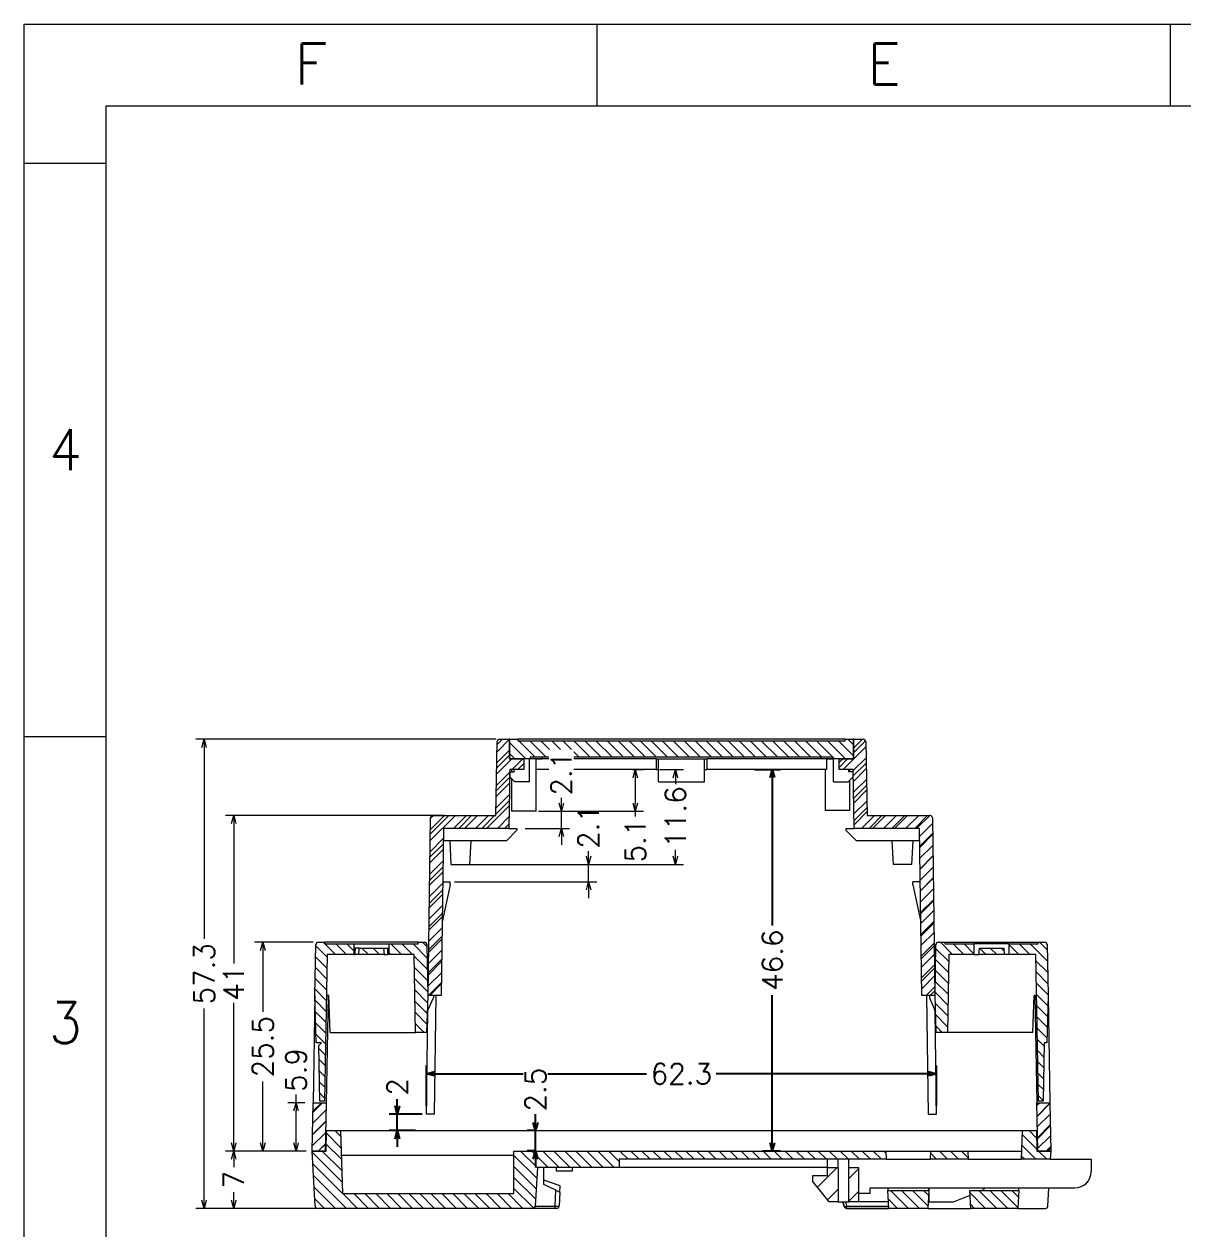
# Model space of a CAD drawing. Header units: millimetres. Extents: x 1713 to 2133, y 1029 to 1326.
# Drawn here: x 1712.6 to 1854.2, y 1178.9 to 1326.1 of the extents above; entities that cross this region are included whole.
import ezdxf
from ezdxf.enums import TextEntityAlignment as Align

# ---------------------------------------------------------------- set-up
doc = ezdxf.new("R2010")
doc.units = ezdxf.units.MM
for name, color, linetype, true_color in [('11', 7, 'Continuous', 0xffffff), ('12', 7, 'Continuous', 0xffffff), ('14', 7, 'Continuous', 0xffffff)]:
    doc.layers.add(name, color=color, linetype=linetype, true_color=true_color)
doc.layers.add('dim', color=82, linetype='Continuous', lineweight=9)
doc.styles.add('TEXTSTYLE_0', font='txt', dxfattribs={"width": 0.8, "bigfont": 'hztxt.shx'})
doc.styles.add('TXT', font='txt.shx', dxfattribs={"bigfont": 'gbcbig.shx'})
doc.dimstyles.new('1', dxfattribs={"dimtxt": 2.5, "dimasz": 1, "dimexe": 1, "dimexo": 1, "dimgap": 0.5, "dimtad": 0, "dimdec": 1, "dimzin": 9, "dimdsep": 46, "dimtxsty": 'TXT', "dimblk": 'OPEN30', "dimcen": 0.1, "dimclrd": 5, "dimclre": 5, "dimclrt": 2, "dimadec": 1, "dimazin": 0, "dimtfac": 1, "dimtdec": 1, "dimtmove": 0, "dimatfit": 3, "dimfxl": 0, "dimarcsym": 0})
pattern_1 = [(134.954374, (-120.6739, 6.3193), (-0.67405534, -0.67298265), [])]

# ---------------------------------------------------------------- blocks, each defined once
blk = doc.blocks.new('_Open30')
at = {"color": 0, "linetype": 'ByBlock', "lineweight": -2}
for p, q in [((-1, 0.27), (0, 0)), ((0, 0), (-1, -0.27)), ((0, 0), (-1, 0))]:
    blk.add_line(p, q, dxfattribs=at)
blk = doc.blocks.new('*D57')
at = {"color": 5, "lineweight": -2}
for p, q in [((923.19, 1250.39), (886.52, 1250.39)), ((887.52, 1249.39), (887.52, 1225.99)), ((887.52, 1194.09), (887.52, 1217.49)), ((901.18, 1193.09), (886.52, 1193.09))]:
    blk.add_line(p, q, dxfattribs=at)
at = {"layer": 'Defpoints', "color": 0, "lineweight": 18}
for p in [(887.52, 1250.39), (924.19, 1250.39), (902.18, 1193.09)]:
    blk.add_point(p, dxfattribs=at)
at = {"color": 5, "lineweight": -2}
for p, rotation in [((887.52, 1250.39), 90), ((887.52, 1193.09), 270)]:
    blk.add_blockref('_Open30', p, dxfattribs=dict(at, rotation=rotation))
at = {"color": 2, "lineweight": 18, "insert": (887.52, 1221.74), "char_height": 2.5, "attachment_point": 5, "rotation": 90, "style": 'TXT', "bg_fill": 3, "box_fill_scale": 1.1, "bg_fill_color": 256, "bg_fill_true_color": 13158600, "bg_fill_transparency": 0}
blk.add_mtext('57.3', dxfattribs=at)
blk = doc.blocks.new('*D58')
at = {"color": 5, "lineweight": -2}
for p, q in [((899.99, 1200.09), (890.13, 1200.09)), ((891.13, 1199.09), (891.13, 1197.93)), ((891.13, 1194.09), (891.13, 1195.26)), ((897.95, 1193.09), (890.13, 1193.09))]:
    blk.add_line(p, q, dxfattribs=at)
at = {"layer": 'Defpoints', "color": 0, "lineweight": 18}
for p in [(891.13, 1200.09), (900.99, 1200.09), (898.95, 1193.09)]:
    blk.add_point(p, dxfattribs=at)
at = {"color": 5, "lineweight": -2}
for p, rotation in [((891.13, 1200.09), 90), ((891.13, 1193.09), 270)]:
    blk.add_blockref('_Open30', p, dxfattribs=dict(at, rotation=rotation))
at = {"color": 2, "lineweight": 18, "insert": (891.13, 1196.59), "char_height": 2.5, "attachment_point": 5, "rotation": 90, "style": 'TXT', "bg_fill": 3, "box_fill_scale": 1.1, "bg_fill_color": 256, "bg_fill_true_color": 13158600, "bg_fill_transparency": 0}
blk.add_mtext('7', dxfattribs=at)
blk = doc.blocks.new('*D59')
at = {"color": 5, "lineweight": -2}
for p, q in [((900.85, 1225.59), (893.69, 1225.59)), ((894.69, 1224.59), (894.69, 1217.09)), ((894.69, 1201.09), (894.69, 1208.59)), ((895.88, 1200.09), (893.69, 1200.09))]:
    blk.add_line(p, q, dxfattribs=at)
at = {"layer": 'Defpoints', "color": 0, "lineweight": 18}
for p in [(894.69, 1225.59), (901.85, 1225.59), (896.88, 1200.09)]:
    blk.add_point(p, dxfattribs=at)
at = {"color": 5, "lineweight": -2}
for p, rotation in [((894.69, 1225.59), 90), ((894.69, 1200.09), 270)]:
    blk.add_blockref('_Open30', p, dxfattribs=dict(at, rotation=rotation))
at = {"color": 2, "lineweight": 18, "insert": (894.69, 1212.84), "char_height": 2.5, "attachment_point": 5, "rotation": 90, "style": 'TXT', "bg_fill": 3, "box_fill_scale": 1.1, "bg_fill_color": 256, "bg_fill_true_color": 13158600, "bg_fill_transparency": 14876488}
blk.add_mtext('25.5', dxfattribs=at)
blk = doc.blocks.new('*D60')
at = {"color": 5, "lineweight": -2}
for p, q in [((899.82, 1205.99), (897.75, 1205.99)), ((898.75, 1205.99), (898.75, 1206.99)), ((898.75, 1201.09), (898.75, 1204.99)), ((897.89, 1200.09), (897.75, 1200.09))]:
    blk.add_line(p, q, dxfattribs=at)
at = {"layer": 'Defpoints', "color": 0, "lineweight": 18}
for p in [(898.75, 1205.99), (900.82, 1205.99), (898.89, 1200.09)]:
    blk.add_point(p, dxfattribs=at)
at = {"color": 5, "lineweight": -2}
for p, rotation in [((898.75, 1205.99), 90), ((898.75, 1200.09), 270)]:
    blk.add_blockref('_Open30', p, dxfattribs=dict(at, rotation=rotation))
at = {"color": 2, "lineweight": 18, "insert": (898.75, 1209.99), "char_height": 2.5, "attachment_point": 5, "rotation": 90, "style": 'TXT', "bg_fill": 3, "box_fill_scale": 1.1, "bg_fill_color": 256, "bg_fill_true_color": 13158600, "bg_fill_transparency": 0}
blk.add_mtext('5.9', dxfattribs=at)
blk = doc.blocks.new('*D61')
at = {"color": 5, "lineweight": -2}
for p, q in [((916.87, 1241.09), (890.13, 1241.09)), ((891.13, 1240.09), (891.13, 1222.76)), ((891.13, 1201.09), (891.13, 1218.43)), ((894.88, 1200.09), (890.13, 1200.09))]:
    blk.add_line(p, q, dxfattribs=at)
at = {"layer": 'Defpoints', "color": 0, "lineweight": 18}
for p in [(891.13, 1241.09), (917.87, 1241.09), (895.88, 1200.09)]:
    blk.add_point(p, dxfattribs=at)
at = {"color": 5, "lineweight": -2}
for p, rotation in [((891.13, 1241.09), 90), ((891.13, 1200.09), 270)]:
    blk.add_blockref('_Open30', p, dxfattribs=dict(at, rotation=rotation))
at = {"color": 2, "lineweight": 18, "insert": (891.13, 1220.59), "char_height": 2.5, "attachment_point": 5, "rotation": 90, "style": 'TXT', "bg_fill": 3, "box_fill_scale": 1.1, "bg_fill_color": 256, "bg_fill_true_color": 13158600, "bg_fill_transparency": 0}
blk.add_mtext('41', dxfattribs=at)
blk = doc.blocks.new('*D62')
at = {"color": 5, "lineweight": -2}
for p, q in [((931.15, 1242.59), (931.15, 1243.59)), ((928.34, 1241.59), (932.15, 1241.59)), ((931.15, 1239.49), (931.15, 1241.59)), ((926.73, 1239.49), (932.15, 1239.49)), ((931.15, 1238.49), (931.15, 1237.49))]:
    blk.add_line(p, q, dxfattribs=at)
at = {"layer": 'Defpoints', "color": 0, "lineweight": 18}
for p in [(927.34, 1241.59), (931.15, 1241.59), (925.73, 1239.49)]:
    blk.add_point(p, dxfattribs=at)
at = {"color": 5, "lineweight": -2}
for p, rotation in [((931.15, 1241.59), 270), ((931.15, 1239.49), 90)]:
    blk.add_blockref('_Open30', p, dxfattribs=dict(at, rotation=rotation))
at = {"color": 2, "lineweight": 18, "insert": (931.15, 1246.18), "char_height": 2.5, "attachment_point": 5, "rotation": 90, "style": 'TXT', "bg_fill": 3, "box_fill_scale": 1.1, "bg_fill_color": 256, "bg_fill_true_color": 13158600, "bg_fill_transparency": 14876488}
blk.add_mtext('2.1', dxfattribs=at)
blk = doc.blocks.new('*D63')
at = {"color": 5, "lineweight": -2}
for p, q in [((934.47, 1236.09), (934.47, 1237.09)), ((919.82, 1235.09), (935.47, 1235.09)), ((934.47, 1232.99), (934.47, 1235.09)), ((918.11, 1232.99), (935.47, 1232.99)), ((934.47, 1231.99), (934.47, 1230.99))]:
    blk.add_line(p, q, dxfattribs=at)
at = {"layer": 'Defpoints', "color": 0, "lineweight": 18}
for p in [(918.82, 1235.09), (934.47, 1235.09), (917.11, 1232.99)]:
    blk.add_point(p, dxfattribs=at)
at = {"color": 5, "lineweight": -2}
for p, rotation in [((934.47, 1235.09), 270), ((934.47, 1232.99), 90)]:
    blk.add_blockref('_Open30', p, dxfattribs=dict(at, rotation=rotation))
at = {"color": 2, "lineweight": 18, "insert": (934.47, 1239.68), "char_height": 2.5, "attachment_point": 5, "rotation": 90, "style": 'TXT', "bg_fill": 3, "box_fill_scale": 1.1, "bg_fill_color": 256, "bg_fill_true_color": 13158600, "bg_fill_transparency": 15680668}
blk.add_mtext('2.1', dxfattribs=at)
blk = doc.blocks.new('*D64')
at = {"color": 5, "lineweight": -2}
for p, q in [((939.82, 1246.69), (941.18, 1246.69)), ((940.18, 1245.69), (940.18, 1242.59)), ((931.25, 1241.59), (941.18, 1241.59)), ((940.18, 1241.59), (940.18, 1240.59))]:
    blk.add_line(p, q, dxfattribs=at)
at = {"layer": 'Defpoints', "color": 0, "lineweight": 18}
for p in [(938.82, 1246.69), (930.25, 1241.59)]:
    blk.add_point(p, dxfattribs=at)
at = {"color": 5, "lineweight": -2}
for p, rotation in [((940.18, 1246.69), 90), ((940.18, 1241.59), 270)]:
    blk.add_blockref('_Open30', p, dxfattribs=dict(at, rotation=rotation))
at = {"color": 2, "lineweight": 18, "insert": (940.18, 1238.01), "char_height": 2.5, "attachment_point": 5, "rotation": 90, "style": 'TXT', "bg_fill": 3, "box_fill_scale": 1.1, "bg_fill_color": 256, "bg_fill_true_color": 13158600, "bg_fill_transparency": 14876488}
blk.add_mtext('5.1', dxfattribs=at)
at = {"layer": 'Defpoints', "color": 0, "lineweight": 18}
blk.add_point((940.18, 1241.59), dxfattribs=at)
blk = doc.blocks.new('*D65')
at = {"color": 5, "lineweight": -2}
for p, q in [((943.14, 1246.69), (946.08, 1246.69)), ((945.08, 1245.69), (945.08, 1244.31)), ((945.08, 1236.09), (945.08, 1237.48)), ((933.06, 1235.09), (946.08, 1235.09))]:
    blk.add_line(p, q, dxfattribs=at)
at = {"layer": 'Defpoints', "color": 0, "lineweight": 18}
for p in [(942.14, 1246.69), (932.06, 1235.09), (945.08, 1235.09)]:
    blk.add_point(p, dxfattribs=at)
at = {"color": 5, "lineweight": -2}
for p, rotation in [((945.08, 1246.69), 90), ((945.08, 1235.09), 270)]:
    blk.add_blockref('_Open30', p, dxfattribs=dict(at, rotation=rotation))
at = {"color": 2, "lineweight": 18, "insert": (945.08, 1240.89), "char_height": 2.5, "attachment_point": 5, "rotation": 90, "style": 'TXT', "bg_fill": 3, "box_fill_scale": 1.1, "bg_fill_color": 256, "bg_fill_true_color": 13158600, "bg_fill_transparency": 12083740}
blk.add_mtext('11.6', dxfattribs=at)
blk = doc.blocks.new('SUN_6HWZ35TKXU86YGHH1AY77V3D6FJ')
at = {"color": 7, "linetype": 'Continuous'}
for p, q in [((-420, 297), (0, 297)), ((-420, 0), (-420, 297)), ((-350, 287), (-350, 297)), ((-280, 287), (-280, 297)), ((-410, 287), (-10, 287)), ((-410, 10), (-410, 287)), ((-420, 280), (-410, 280)), ((-420, 210), (-410, 210))]:
    blk.add_line(p, q, dxfattribs=at)
at = {"color": 2, "linetype": 'Continuous', "style": 'TEXTSTYLE_0', "width": 1.2}
for s, p, p2 in [('F', (-386.98, 289.63), (-382.98, 289.63)), ('E', (-316.98, 289.63), (-312.98, 289.63)), ('4', (-416.95, 242.54), (-412.95, 242.54)), ('3', (-416.95, 172.54), (-412.95, 172.54))]:
    blk.add_text(s, height=5, dxfattribs=at).set_placement(p, p2, align=Align.FIT)
blk = doc.blocks.new('*D162')
at = {"color": 5, "lineweight": -2}
for p, q in [((1801.77, 1235.11), (1804.95, 1235.11)), ((1803.95, 1234.11), (1803.95, 1216.06)), ((1803.95, 1189.51), (1803.95, 1207.56)), ((1802.75, 1188.51), (1804.95, 1188.51))]:
    blk.add_line(p, q, dxfattribs=at)
at = {"layer": 'Defpoints', "color": 0, "lineweight": 18}
for p in [(1800.77, 1235.11), (1801.75, 1188.51), (1803.95, 1188.51)]:
    blk.add_point(p, dxfattribs=at)
at = {"color": 5, "lineweight": -2}
for p, rotation in [((1803.95, 1235.11), 90), ((1803.95, 1188.51), 270)]:
    blk.add_blockref('_Open30', p, dxfattribs=dict(at, rotation=rotation))
at = {"color": 2, "lineweight": 18, "insert": (1803.95, 1211.81), "char_height": 2.5, "attachment_point": 5, "rotation": 90, "style": 'TXT', "bg_fill": 3, "box_fill_scale": 1.1, "bg_fill_color": 256, "bg_fill_true_color": 13158600, "bg_fill_transparency": 10584076}
blk.add_mtext('46.6', dxfattribs=at)
blk = doc.blocks.new('*D163')
at = {"color": 5, "lineweight": -2}
for p, q in [((1761.7, 1194.01), (1761.7, 1198.94)), ((1824.01, 1194.01), (1824.01, 1198.94)), ((1762.7, 1197.94), (1788.6, 1197.94)), ((1823.01, 1197.94), (1797.1, 1197.94))]:
    blk.add_line(p, q, dxfattribs=at)
at = {"layer": 'Defpoints', "color": 0, "lineweight": 18}
for p in [(1824.01, 1197.94), (1761.7, 1193.01), (1824.01, 1193.01)]:
    blk.add_point(p, dxfattribs=at)
at = {"color": 5, "lineweight": -2, "rotation": 180}
blk.add_blockref('_Open30', (1761.7, 1197.94), dxfattribs=at)
at = {"color": 5, "lineweight": -2}
blk.add_blockref('_Open30', (1824.01, 1197.94), dxfattribs=at)
at = {"color": 2, "lineweight": 18, "insert": (1792.85, 1197.94), "char_height": 2.5, "attachment_point": 5, "style": 'TXT', "bg_fill": 3, "box_fill_scale": 1.1, "bg_fill_color": 256, "bg_fill_true_color": 13158600, "bg_fill_transparency": 5577004}
blk.add_mtext('62.3', dxfattribs=at)
blk = doc.blocks.new('*D164')
at = {"color": 5, "lineweight": -2}
for p, q in [((1758.15, 1194.01), (1758.15, 1195.01)), ((1761.2, 1193.01), (1757.15, 1193.01)), ((1758.15, 1191.01), (1758.15, 1193.01)), ((1760.39, 1191.01), (1757.15, 1191.01)), ((1758.15, 1190.01), (1758.15, 1189.01))]:
    blk.add_line(p, q, dxfattribs=at)
at = {"layer": 'Defpoints', "color": 0, "lineweight": 18}
for p in [(1758.15, 1193.01), (1762.2, 1193.01), (1761.39, 1191.01)]:
    blk.add_point(p, dxfattribs=at)
at = {"color": 5, "lineweight": -2}
for p, rotation in [((1758.15, 1193.01), 270), ((1758.15, 1191.01), 90)]:
    blk.add_blockref('_Open30', p, dxfattribs=dict(at, rotation=rotation))
at = {"color": 2, "lineweight": 18, "insert": (1758.15, 1196.34), "char_height": 2.5, "attachment_point": 5, "rotation": 90, "style": 'TXT', "bg_fill": 3, "box_fill_scale": 1.1, "bg_fill_color": 256, "bg_fill_true_color": 13158600, "bg_fill_transparency": 15660492}
blk.add_mtext('2', dxfattribs=at)
blk = doc.blocks.new('*D165')
at = {"color": 5, "lineweight": -2}
for p, q in [((1775.03, 1192.01), (1775.03, 1193.01)), ((1775.07, 1191.01), (1774.03, 1191.01)), ((1775.03, 1188.51), (1775.03, 1191.01)), ((1775.07, 1188.51), (1774.03, 1188.51)), ((1775.03, 1187.51), (1775.03, 1186.51))]:
    blk.add_line(p, q, dxfattribs=at)
at = {"layer": 'Defpoints', "color": 0, "lineweight": 18}
for p in [(1775.03, 1191.01), (1776.07, 1191.01), (1776.07, 1188.51)]:
    blk.add_point(p, dxfattribs=at)
at = {"color": 5, "lineweight": -2}
for p, rotation in [((1775.03, 1191.01), 270), ((1775.03, 1188.51), 90)]:
    blk.add_blockref('_Open30', p, dxfattribs=dict(at, rotation=rotation))
at = {"color": 2, "lineweight": 18, "insert": (1775.03, 1196.01), "char_height": 2.5, "attachment_point": 5, "rotation": 90, "style": 'TXT', "bg_fill": 3, "box_fill_scale": 1.1, "bg_fill_color": 256, "bg_fill_true_color": 13158600, "bg_fill_transparency": 15660492}
blk.add_mtext('2.5', dxfattribs=at)
blk = doc.blocks.new('ty')
at = {"layer": '11', "linetype": 'Continuous', "lineweight": 13}
h = blk.add_hatch(dxfattribs=at)
h.set_pattern_fill('ANSI31', color=3, scale=0.3, style=0)
h.set_pattern_definition([(45, (-120.6739, 6.3193), (-0.6735192, 0.6735192), [])])
edge = h.paths.add_edge_path(flags=0)
edge.add_line((965.07, 1247.99), (966.87, 1247.99))
edge.add_line((966.87, 1247.99), (966.87, 1250.39))
edge.add_line((966.87, 1250.39), (968.02, 1250.39))
edge.add_arc((968.02, 1250.09), 0.3, 1, 90, ccw=False)
edge.add_line((968.32, 1250.1), (968.48, 1241.09))
edge.add_line((968.48, 1241.09), (976.16, 1241.09))
edge.add_arc((976.16, 1240.79), 0.3, 0.8, 90, ccw=False)
edge.add_line((976.46, 1240.8), (976.77, 1219.09))
edge.add_line((976.77, 1219.09), (975.17, 1219.09))
edge.add_line((975.17, 1219.09), (974.88, 1239.49))
edge.add_line((974.88, 1239.49), (966.91, 1239.49))
edge.add_line((966.91, 1239.49), (966.78, 1246.69))
edge.add_line((966.78, 1246.69), (965.07, 1246.69))
edge.add_line((965.07, 1246.69), (965.07, 1247.99))
edge = h.paths.add_edge_path(flags=0)
edge.add_line((916.47, 1219.09), (914.87, 1219.09))
edge.add_line((914.87, 1219.09), (915.17, 1240.8))
edge.add_arc((915.47, 1240.79), 0.3, 90, 179.2, ccw=False)
edge.add_line((915.47, 1241.09), (923.16, 1241.09))
edge.add_line((923.16, 1241.09), (923.31, 1250.1))
edge.add_arc((923.61, 1250.09), 0.3, 90, 179, ccw=False)
edge.add_line((923.61, 1250.39), (924.77, 1250.39))
edge.add_line((924.77, 1250.39), (924.77, 1247.99))
edge.add_line((924.77, 1247.99), (926.57, 1247.99))
edge.add_line((926.57, 1247.99), (926.57, 1246.69))
edge.add_line((926.57, 1246.69), (924.85, 1246.69))
edge.add_line((924.85, 1246.69), (924.73, 1239.49))
edge.add_line((924.73, 1239.49), (916.75, 1239.49))
edge.add_line((916.75, 1239.49), (916.47, 1219.09))
h.paths.add_polyline_path([(990.92, 1200.09), (989.32, 1200.09), (989.21, 1205.99), (990.81, 1205.99)], flags=0)
h.paths.add_polyline_path([(900.72, 1200.09), (900.82, 1205.99), (902.42, 1205.99), (902.32, 1200.09)], flags=0)
h = blk.add_hatch(dxfattribs=at)
h.set_pattern_fill('ANSI31', color=4, scale=0.3, angle=89.9544, style=0)
h.set_pattern_definition(pattern_1)
h.paths.add_polyline_path([(966.77, 1250.39), (966.77, 1247.99), (964.32, 1247.99), (964.32, 1248.19), (927.32, 1248.19), (927.32, 1247.99), (924.87, 1247.99), (924.87, 1250.39), (925.82, 1250.39), (925.82, 1250.19), (965.82, 1250.19), (965.82, 1250.39)], flags=0)
h = blk.add_hatch(dxfattribs=at)
h.set_pattern_fill('ANSI31', color=6, scale=0.3, angle=89.9544, style=0)
h.set_pattern_definition(pattern_1)
h.paths.add_polyline_path([(906.47, 1224.89), (909.43, 1224.89), (909.5, 1224.09), (906.4, 1224.09)], flags=0)
edge = h.paths.add_edge_path(flags=0)
edge.add_line((902.54, 1224.09), (902.22, 1206.19))
edge.add_line((902.22, 1206.19), (901.65, 1206.19))
edge.add_line((901.65, 1206.19), (901.53, 1212.97))
edge.add_line((901.53, 1212.97), (901.86, 1213.29))
edge.add_line((901.86, 1213.29), (901.2, 1213.29))
edge.add_line((901.2, 1213.29), (901.05, 1219.09))
edge.add_line((901.05, 1219.09), (901.16, 1225.3))
edge.add_arc((901.46, 1225.29), 0.3, 90, 179, ccw=False)
edge.add_line((901.46, 1225.59), (902.25, 1225.59))
edge.add_line((902.25, 1225.59), (902.25, 1225.39))
edge.add_line((902.25, 1225.39), (905.8, 1225.39))
edge.add_line((905.8, 1225.39), (905.8, 1224.09))
edge.add_line((905.8, 1224.09), (902.54, 1224.09))
edge = h.paths.add_edge_path(flags=0)
edge.add_line((914.69, 1214.59), (913.33, 1214.59))
edge.add_line((913.33, 1214.59), (913.16, 1224.09))
edge.add_line((913.16, 1224.09), (910.1, 1224.09))
edge.add_line((910.1, 1224.09), (910.1, 1225.39))
edge.add_line((910.1, 1225.39), (913.65, 1225.39))
edge.add_line((913.65, 1225.39), (913.65, 1225.59))
edge.add_line((913.65, 1225.59), (914.44, 1225.59))
edge.add_arc((914.44, 1225.29), 0.3, 1, 90, ccw=False)
edge.add_line((914.74, 1225.3), (914.85, 1219.09))
edge.add_line((914.85, 1219.09), (914.69, 1214.59))
h = blk.add_hatch(dxfattribs=at)
h.set_pattern_fill('ANSI31', color=6, scale=0.3, angle=89.9544, style=0)
h.set_pattern_definition(pattern_1)
edge = h.paths.add_edge_path(flags=0)
edge.add_line((977.99, 1225.39), (981.54, 1225.39))
edge.add_line((981.54, 1225.39), (981.54, 1224.09))
edge.add_line((981.54, 1224.09), (978.47, 1224.09))
edge.add_line((978.47, 1224.09), (978.31, 1214.59))
edge.add_line((978.31, 1214.59), (976.94, 1214.59))
edge.add_line((976.94, 1214.59), (976.79, 1219.09))
edge.add_line((976.79, 1219.09), (976.89, 1225.3))
edge.add_arc((977.19, 1225.29), 0.3, 90, 179, ccw=False)
edge.add_line((977.19, 1225.59), (977.99, 1225.59))
edge.add_line((977.99, 1225.59), (977.99, 1225.39))
edge = h.paths.add_edge_path(flags=0)
edge.add_arc((990.18, 1225.29), 0.3, 1, 90)
edge.add_line((990.18, 1225.59), (989.39, 1225.59))
edge.add_line((989.39, 1225.59), (989.39, 1225.39))
edge.add_line((989.39, 1225.39), (985.84, 1225.39))
edge.add_line((985.84, 1225.39), (985.84, 1224.09))
edge.add_line((985.84, 1224.09), (989.1, 1224.09))
edge.add_line((989.1, 1224.09), (989.41, 1206.19))
edge.add_line((989.41, 1206.19), (989.99, 1206.19))
edge.add_line((989.99, 1206.19), (990.11, 1213.29))
edge.add_line((990.11, 1213.29), (990.43, 1213.29))
edge.add_line((990.43, 1213.29), (990.59, 1219.09))
edge.add_line((990.59, 1219.09), (990.48, 1225.3))
h.paths.add_polyline_path([(982.21, 1224.89), (985.17, 1224.89), (985.24, 1224.09), (982.14, 1224.09)], flags=0)
h = blk.add_hatch(dxfattribs=at)
h.set_pattern_fill('ANSI31', color=2, scale=0.3, angle=89.9544, style=0)
h.set_pattern_definition(pattern_1)
h.paths.add_polyline_path([(976.01, 1195.29), (975.89, 1193.09), (971.14, 1193.09), (971.03, 1195.29)], flags=0)
h.paths.add_polyline_path([(986.89, 1193.09), (981.14, 1193.09), (981.03, 1195.29), (987.01, 1195.29)], flags=0)
h.paths.add_polyline_path([(989.22, 1200.09), (990.92, 1200.09), (990.86, 1199.09), (987.35, 1199.09), (987.47, 1202.59), (989.17, 1202.59)], flags=0)
edge = h.paths.add_edge_path(flags=0)
edge.add_line((970.78, 1200.09), (970.83, 1199.09))
edge.add_line((970.83, 1199.09), (938.22, 1199.09))
edge.add_line((938.22, 1199.09), (938.22, 1198.09))
edge.add_line((938.22, 1198.09), (928.22, 1198.09))
edge.add_line((928.22, 1198.09), (927.97, 1193.38))
edge.add_arc((927.67, 1193.39), 0.3, 270, 357, ccw=False)
edge.add_line((927.67, 1193.09), (901.37, 1193.09))
edge.add_arc((901.37, 1193.39), 0.3, 183, 270, ccw=False)
edge.add_line((901.07, 1193.38), (900.72, 1200.09))
edge.add_line((900.72, 1200.09), (902.42, 1200.09))
edge.add_line((902.42, 1200.09), (902.46, 1202.59))
edge.add_line((902.46, 1202.59), (904.16, 1202.59))
edge.add_line((904.16, 1202.59), (904.43, 1194.89))
edge.add_line((904.43, 1194.89), (925.35, 1194.89))
edge.add_line((925.35, 1194.89), (925.35, 1200.09))
edge.add_line((925.35, 1200.09), (970.78, 1200.09))
h.paths.add_polyline_path([(980.83, 1199.09), (976.21, 1199.09), (976.26, 1200.09), (980.78, 1200.09)], flags=0)
at = {"layer": '12', "linetype": 'Continuous', "lineweight": 13}
h = blk.add_hatch(dxfattribs=at)
h.set_pattern_fill('ANSI31', scale=0.62, style=0)
h.set_pattern_definition([(45, (441.5162, 158.579), (-1.3919397, 1.3919397), [])])
h.paths.add_polyline_path([(966.25, 1193.89), (966.25, 1198.09), (967.45, 1198.09), (967.45, 1193.89)], flags=0)
h.paths.add_polyline_path([(964.95, 1198.09), (964.95, 1193.89), (963.85, 1193.89), (961.85, 1196.39), (961.85, 1197.09), (963.65, 1197.09), (963.65, 1198.09)], flags=0)
at = {"layer": '12', "color": 7, "linetype": 'Continuous', "lineweight": 18}
for p, q in [((923.61, 1250.39), (924.77, 1250.39)), ((924.87, 1250.39), (924.77, 1250.39)), ((924.77, 1250.39), (924.77, 1247.99)), ((924.87, 1250.39), (925.82, 1250.39)), ((924.87, 1247.99), (924.87, 1250.39)), ((925.82, 1250.39), (925.82, 1250.19)), ((965.82, 1250.39), (925.82, 1250.39)), ((925.82, 1250.19), (965.82, 1250.19)), ((965.82, 1250.19), (965.82, 1250.39)), ((965.82, 1250.39), (966.77, 1250.39)), ((966.77, 1250.39), (966.77, 1247.99)), ((966.87, 1250.39), (966.77, 1250.39)), ((966.87, 1247.99), (966.87, 1250.39)), ((966.87, 1250.39), (968.02, 1250.39)), ((923.16, 1241.09), (923.31, 1250.1)), ((924.77, 1249.07), (924.87, 1248.85)), ((966.87, 1249.07), (966.77, 1248.85)), ((968.32, 1250.1), (968.48, 1241.09)), ((924.77, 1247.99), (926.57, 1247.99)), ((927.32, 1247.99), (924.87, 1247.99)), ((926.57, 1247.99), (926.57, 1246.69)), ((927.27, 1245.19), (927.27, 1247.99)), ((964.32, 1248.19), (927.32, 1248.19)), ((927.32, 1248.19), (927.32, 1247.99)), ((928.07, 1247.99), (927.32, 1247.99)), ((942.72, 1247.99), (928.07, 1247.99)), ((928.07, 1241.59), (928.07, 1247.99)), ((928.07, 1247.99), (928.82, 1247.99)), ((942.72, 1247.99), (942.72, 1246.69)), ((942.72, 1247.99), (948.92, 1247.99)), ((943.02, 1245.19), (943.02, 1247.99)), ((948.62, 1245.19), (948.62, 1247.99)), ((963.52, 1247.99), (948.92, 1247.99)), ((948.92, 1247.99), (948.92, 1246.69)), ((963.52, 1247.99), (964.32, 1247.99)), ((963.52, 1247.99), (963.52, 1246.69)), ((964.32, 1247.99), (963.52, 1247.99)), ((964.32, 1247.99), (964.32, 1248.19)), ((966.77, 1247.99), (964.32, 1247.99)), ((964.37, 1245.19), (964.37, 1247.99)), ((965.07, 1246.69), (965.07, 1247.99)), ((965.07, 1247.99), (966.87, 1247.99)), ((924.85, 1246.69), (924.73, 1239.49)), ((926.57, 1246.69), (924.85, 1246.69)), ((924.87, 1245.79), (924.87, 1246.39)), ((924.87, 1246.39), (925.37, 1246.39)), ((924.87, 1245.79), (925.47, 1245.19)), ((925.07, 1246.69), (925.07, 1246.39)), ((925.37, 1246.39), (925.37, 1246.69)), ((942.72, 1246.69), (928.07, 1246.69)), ((942.72, 1246.69), (943.02, 1246.69)), ((948.62, 1246.69), (948.92, 1246.69)), ((963.52, 1246.69), (948.92, 1246.69)), ((963.37, 1246.69), (963.37, 1241.69)), ((966.78, 1246.69), (965.07, 1246.69)), ((966.17, 1245.19), (966.77, 1245.79)), ((966.27, 1246.39), (966.27, 1246.69)), ((966.77, 1246.39), (966.27, 1246.39)), ((966.37, 1246.39), (966.37, 1246.69)), ((966.77, 1245.79), (966.77, 1246.39)), ((966.91, 1239.49), (966.78, 1246.69)), ((925.07, 1245.59), (925.07, 1241.59)), ((927.27, 1245.19), (925.47, 1245.19)), ((943.02, 1245.19), (948.62, 1245.19)), ((964.37, 1245.19), (966.17, 1245.19)), ((966.37, 1241.69), (966.37, 1245.39)), ((928.07, 1241.59), (925.07, 1241.59)), ((966.37, 1241.69), (963.37, 1241.69)), ((914.87, 1219.09), (915.17, 1240.8)), ((915.47, 1241.09), (923.16, 1241.09)), ((968.48, 1241.09), (976.16, 1241.09)), ((976.46, 1240.8), (976.77, 1219.09)), ((916.75, 1239.49), (916.47, 1219.09)), ((924.73, 1239.49), (916.75, 1239.49)), ((924.43, 1237.99), (925.73, 1239.29)), ((924.73, 1239.49), (925.73, 1239.49)), ((925.73, 1239.49), (925.73, 1239.29)), ((965.91, 1239.49), (966.91, 1239.49)), ((965.91, 1239.49), (965.91, 1239.29)), ((965.91, 1239.29), (967.21, 1237.99)), ((974.88, 1239.49), (966.91, 1239.49)), ((975.17, 1219.09), (974.88, 1239.49)), ((924.43, 1237.99), (916.73, 1237.99)), ((917.52, 1237.99), (917.67, 1235.09)), ((919.97, 1235.09), (920.12, 1237.99)), ((974.9, 1237.99), (967.21, 1237.99)), ((971.52, 1237.99), (971.67, 1235.09)), ((973.97, 1235.09), (974.12, 1237.99)), ((917.67, 1235.09), (919.97, 1235.09)), ((973.97, 1235.09), (971.67, 1235.09)), ((917.56, 1232.59), (916.59, 1228.09)), ((916.66, 1232.99), (917.56, 1232.99)), ((917.56, 1232.59), (917.56, 1232.99)), ((974.97, 1232.99), (974.07, 1232.99)), ((974.08, 1232.59), (974.07, 1232.99)), ((974.08, 1232.59), (975.04, 1228.09)), ((916.59, 1228.09), (916.59, 1228.09)), ((975.04, 1228.09), (975.04, 1228.09)), ((901.05, 1219.09), (901.16, 1225.3)), ((901.46, 1225.59), (902.25, 1225.59)), ((913.65, 1225.59), (902.25, 1225.59)), ((902.25, 1225.59), (902.25, 1225.39)), ((902.25, 1225.39), (905.8, 1225.39)), ((905.8, 1225.39), (910.1, 1225.39)), ((905.8, 1225.39), (905.8, 1224.09)), ((910.1, 1224.09), (910.1, 1225.39)), ((910.1, 1225.39), (913.65, 1225.39)), ((913.65, 1225.39), (913.65, 1225.59)), ((913.65, 1225.59), (914.44, 1225.59)), ((914.74, 1225.3), (914.85, 1219.09)), ((976.79, 1219.09), (976.89, 1225.3)), ((977.19, 1225.59), (977.99, 1225.59)), ((977.99, 1225.59), (977.99, 1225.39)), ((977.99, 1225.59), (989.39, 1225.59)), ((977.99, 1225.39), (981.54, 1225.39)), ((981.54, 1225.39), (981.54, 1224.09)), ((985.84, 1225.39), (981.54, 1225.39)), ((985.84, 1225.39), (989.39, 1225.39)), ((985.84, 1224.09), (985.84, 1225.39)), ((989.39, 1225.39), (989.39, 1225.59)), ((989.39, 1225.59), (990.18, 1225.59)), ((990.48, 1225.3), (990.59, 1219.09)), ((902.54, 1224.09), (902.22, 1206.19)), ((905.8, 1224.09), (902.54, 1224.09)), ((905.8, 1224.09), (905.93, 1224.09)), ((906.4, 1224.09), (905.93, 1224.09)), ((906.47, 1224.89), (905.96, 1224.89)), ((906.4, 1224.09), (906.47, 1224.89)), ((909.5, 1224.09), (906.4, 1224.09)), ((906.47, 1224.89), (909.43, 1224.89)), ((909.43, 1224.89), (909.94, 1224.89)), ((909.43, 1224.89), (909.5, 1224.09)), ((909.5, 1224.09), (909.97, 1224.09)), ((910.1, 1224.09), (909.97, 1224.09)), ((913.16, 1224.09), (910.1, 1224.09)), ((913.33, 1214.59), (913.16, 1224.09)), ((978.47, 1224.09), (978.31, 1214.59)), ((981.54, 1224.09), (978.47, 1224.09)), ((981.54, 1224.09), (982.14, 1224.09)), ((982.14, 1224.09), (982.21, 1224.89)), ((985.24, 1224.09), (982.14, 1224.09)), ((982.21, 1224.89), (985.17, 1224.89)), ((985.17, 1224.89), (985.24, 1224.09)), ((985.84, 1224.09), (985.24, 1224.09)), ((989.1, 1224.09), (985.84, 1224.09)), ((989.41, 1206.19), (989.1, 1224.09)), ((901.05, 1219.09), (900.82, 1205.99)), ((901.2, 1213.29), (901.05, 1219.09)), ((902.65, 1219.09), (902.42, 1205.99)), ((902.65, 1219.09), (902.45, 1219.09)), ((902.75, 1219.09), (902.65, 1219.09)), ((902.91, 1214.59), (902.75, 1219.09)), ((914.85, 1219.09), (914.69, 1214.59)), ((914.78, 1217.09), (915.54, 1218.79)), ((914.87, 1219.09), (914.85, 1219.09)), ((916.47, 1219.09), (914.87, 1219.09)), ((915.55, 1219.09), (915.54, 1218.79)), ((915.67, 1204.59), (915.87, 1219.09)), ((976.77, 1219.09), (975.17, 1219.09)), ((975.97, 1204.59), (975.77, 1219.09)), ((976.09, 1219.09), (976.1, 1218.79)), ((976.1, 1218.79), (976.86, 1217.09)), ((976.79, 1219.09), (976.77, 1219.09)), ((976.94, 1214.59), (976.79, 1219.09)), ((988.73, 1214.59), (988.89, 1219.09)), ((988.99, 1219.09), (988.89, 1219.09)), ((988.99, 1219.09), (989.21, 1205.99)), ((988.99, 1219.09), (989.19, 1219.09)), ((990.59, 1219.09), (990.43, 1213.29)), ((990.59, 1219.09), (990.81, 1205.99)), ((914.66, 1204.59), (914.84, 1217.23)), ((914.78, 1217.09), (914.78, 1217.09)), ((976.97, 1204.59), (976.79, 1217.23)), ((976.86, 1217.09), (976.86, 1217.09)), ((902.91, 1214.59), (913.33, 1214.59)), ((914.69, 1214.59), (913.33, 1214.59)), ((978.31, 1214.59), (976.94, 1214.59)), ((988.73, 1214.59), (978.31, 1214.59)), ((901.86, 1213.29), (901.2, 1213.29)), ((901.53, 1212.97), (901.86, 1213.29)), ((901.65, 1206.19), (901.53, 1212.97)), ((990.11, 1213.29), (989.99, 1206.19)), ((990.43, 1213.29), (990.11, 1213.29)), ((900.72, 1200.09), (900.82, 1205.99)), ((900.82, 1205.99), (902.42, 1205.99)), ((902.22, 1206.19), (901.65, 1206.19)), ((902.42, 1205.99), (902.32, 1200.09)), ((989.32, 1200.09), (989.21, 1205.99)), ((989.21, 1205.99), (990.81, 1205.99)), ((989.99, 1206.19), (989.41, 1206.19)), ((990.81, 1205.99), (990.92, 1200.09)), ((915.67, 1204.59), (914.66, 1204.59)), ((975.97, 1204.59), (976.97, 1204.59)), ((902.42, 1200.09), (902.46, 1202.59)), ((902.46, 1202.59), (904.16, 1202.59)), ((904.16, 1202.59), (987.47, 1202.59)), ((904.16, 1202.59), (904.43, 1194.89)), ((987.35, 1199.09), (987.47, 1202.59)), ((987.47, 1202.59), (989.17, 1202.59)), ((989.17, 1202.59), (989.22, 1200.09)), ((902.32, 1200.09), (900.72, 1200.09)), ((901.07, 1193.38), (900.72, 1200.09)), ((900.72, 1200.09), (902.42, 1200.09)), ((904.27, 1199.59), (925.35, 1199.59)), ((925.35, 1194.89), (925.35, 1200.09)), ((925.35, 1200.09), (970.78, 1200.09)), ((970.83, 1199.09), (938.22, 1199.09)), ((938.22, 1199.09), (938.22, 1198.09)), ((963.65, 1198.09), (963.65, 1199.09)), ((964.95, 1198.09), (964.95, 1199.09)), ((966.25, 1198.09), (966.25, 1199.09)), ((970.78, 1200.09), (976.26, 1200.09)), ((970.78, 1200.09), (970.83, 1199.09)), ((970.83, 1199.09), (976.21, 1199.09)), ((976.21, 1199.09), (976.26, 1200.09)), ((980.83, 1199.09), (976.21, 1199.09)), ((976.26, 1200.09), (980.78, 1200.09)), ((980.78, 1200.09), (987.39, 1200.09)), ((980.78, 1200.09), (980.83, 1199.09)), ((980.83, 1199.09), (987.35, 1199.09)), ((990.86, 1199.09), (987.35, 1199.09)), ((989.22, 1200.09), (990.92, 1200.09)), ((990.92, 1200.09), (989.32, 1200.09)), ((990.92, 1200.09), (990.86, 1199.09)), ((990.86, 1199.09), (995.85, 1199.09)), ((995.85, 1199.09), (995.85, 1197.59)), ((928.22, 1198.09), (927.97, 1193.38)), ((938.22, 1198.09), (928.22, 1198.09)), ((929.02, 1196), (929.02, 1198.09)), ((930.52, 1198.09), (930.52, 1197.69)), ((930.52, 1197.69), (932.52, 1197.69)), ((932.52, 1197.69), (932.52, 1198.09)), ((963.65, 1198.09), (938.22, 1198.09)), ((963.65, 1197.09), (963.65, 1198.09)), ((963.65, 1198.09), (964.95, 1198.09)), ((964.95, 1198.09), (964.95, 1193.89)), ((966.25, 1198.09), (967.45, 1198.09)), ((966.25, 1193.89), (966.25, 1198.09)), ((967.45, 1198.09), (967.45, 1193.89)), ((931.01, 1195.83), (929.02, 1196.55)), ((930.48, 1195.32), (929.02, 1196)), ((930.97, 1195.09), (931.01, 1195.83)), ((961.85, 1196.39), (961.85, 1197.09)), ((961.85, 1197.09), (963.65, 1197.09)), ((963.85, 1193.89), (961.85, 1196.39)), ((904.43, 1194.89), (925.35, 1194.89)), ((930.48, 1195.32), (930.97, 1195.09)), ((930.97, 1195.09), (930.88, 1193.38)), ((968.85, 1194.89), (967.45, 1194.89)), ((968.85, 1195.59), (993.85, 1195.59)), ((968.85, 1194.89), (968.85, 1195.59)), ((971.01, 1195.59), (971.03, 1195.29)), ((971.14, 1193.09), (971.03, 1195.29)), ((971.03, 1195.29), (976.01, 1195.29)), ((976.01, 1195.29), (975.89, 1193.09)), ((976.01, 1195.29), (976.02, 1195.59)), ((976.05, 1193.89), (976.05, 1195.59)), ((979.04, 1193.89), (981.06, 1194.71)), ((981.14, 1193.09), (981.03, 1195.29)), ((981.03, 1195.29), (987.01, 1195.29)), ((982.5, 1195.29), (982.75, 1195.39)), ((982.75, 1195.59), (982.75, 1195.39)), ((987.01, 1195.29), (986.89, 1193.09)), ((987.01, 1195.29), (987.02, 1195.59)), ((990.57, 1193.38), (990.68, 1195.59)), ((927.67, 1193.09), (901.37, 1193.09)), ((930.38, 1193.09), (927.67, 1193.09)), ((930.58, 1193.09), (930.38, 1193.09)), ((964.95, 1193.89), (963.85, 1193.89)), ((964.95, 1193.89), (966.25, 1193.89)), ((965.7, 1193.32), (965.54, 1193.89)), ((971.14, 1193.09), (965.99, 1193.09)), ((967.45, 1193.89), (966.25, 1193.89)), ((971.1, 1193.89), (967.45, 1193.89)), ((975.89, 1193.09), (971.14, 1193.09)), ((975.89, 1193.09), (981.14, 1193.09)), ((976.05, 1193.89), (979.04, 1193.89)), ((986.89, 1193.09), (981.14, 1193.09)), ((986.89, 1193.09), (990.27, 1193.09))]:
    blk.add_line(p, q, dxfattribs=at)
at = {"layer": '12', "color": 7, "linetype": 'Continuous', "lineweight": 13}
for p, q in [((928.82, 1248.19), (928.82, 1247.99)), ((962.82, 1247.99), (962.82, 1248.19)), ((930.38, 1193.38), (930.48, 1195.32)), ((930.97, 1195.09), (930.88, 1193.38)), ((930.38, 1193.09), (927.67, 1193.09)), ((927.97, 1193.38), (930.38, 1193.38)), ((930.38, 1193.09), (930.38, 1193.38)), ((965.54, 1193.89), (965.7, 1193.32)), ((965.85, 1193.89), (965.99, 1193.37)), ((965.99, 1193.37), (971.13, 1193.37)), ((965.99, 1193.09), (965.99, 1193.37)), ((965.99, 1193.09), (971.14, 1193.09))]:
    blk.add_line(p, q, dxfattribs=at)
at = {"layer": '12', "color": 7, "linetype": 'Continuous', "lineweight": 18}
for centre, radius, start, end in [((923.61, 1250.09), 0.3, 90, 179), ((968.02, 1250.09), 0.3, 1, 90), ((915.47, 1240.79), 0.3, 90, 179.2), ((976.16, 1240.79), 0.3, 0.8, 90), ((901.46, 1225.29), 0.3, 90, 179), ((914.44, 1225.29), 0.3, 1, 90), ((977.19, 1225.29), 0.3, 90, 179), ((990.18, 1225.29), 0.3, 1, 90), ((993.85, 1197.59), 2, 270, 0), ((901.37, 1193.39), 0.3, 183, 270), ((927.67, 1193.39), 0.3, 270, 357), ((930.58, 1193.39), 0.3, 270, 357), ((965.99, 1193.39), 0.3, 195, 270), ((990.27, 1193.39), 0.3, 270, 357.0008)]:
    blk.add_arc(centre, radius, start, end, dxfattribs=at)
for major_axis, start_param, end_param in [((1.08, 24.57), 1.714115, 1.747073), ((-1.08, 24.57), 4.536112, 4.56907)]:
    blk.add_ellipse((907.95, 1228.32), major_axis=major_axis, ratio=0.075622, start_param=start_param, end_param=end_param, dxfattribs=at)
at = {"layer": '12', "color": 7, "linetype": 'Continuous', "lineweight": 13}
for centre, major_axis, ratio, start_param, end_param in [((930.38, 1193.39), (-0.5, 0.016), 0.031345, 1.572878, 3.140935), ((965.99, 1193.39), (0.29, 0.078), 0.084207, 3.141593, 4.68983)]:
    blk.add_ellipse(centre, major_axis=major_axis, ratio=ratio, start_param=start_param, end_param=end_param, dxfattribs=at)
at = {"lineweight": 18}
for base, p1, p2, picture, middle in [((887.52, 1250.39), (902.18, 1193.09), (924.19, 1250.39), '*D57', (887.52, 1221.74)), ((931.15, 1241.59), (925.73, 1239.49), (927.34, 1241.59), '*D62', (931.15, 1246.18))]:
    dim = blk.add_linear_dim(base=base, p1=p1, p2=p2, angle=90, dimstyle='1', dxfattribs=at)
    dim.commit()
    dim.dimension.update_dxf_attribs({"geometry": picture, "text_midpoint": middle})
dim = blk.add_linear_dim(base=(891.13, 1200.09), p1=(898.95, 1193.09), p2=(900.99, 1200.09), angle=90, dimstyle='1', dxfattribs=at)
dim.commit()
dim.dimension.update_dxf_attribs({"geometry": '*D58', "text_midpoint": (891.13, 1196.59)})
dim = blk.add_linear_dim(base=(894.69, 1225.59), p1=(896.88, 1200.09), p2=(901.85, 1225.59), angle=90, dimstyle='1', dxfattribs=at)
dim.commit()
dim.dimension.update_dxf_attribs({"geometry": '*D59', "text_midpoint": (894.69, 1212.84)})
dim = blk.add_linear_dim(base=(898.75, 1205.99), p1=(898.89, 1200.09), p2=(900.82, 1205.99), angle=90, dimstyle='1', dxfattribs=at)
dim.commit()
dim.dimension.update_dxf_attribs({"geometry": '*D60', "text_midpoint": (898.75, 1209.99)})
dim = blk.add_linear_dim(base=(891.13, 1241.09), p1=(895.88, 1200.09), p2=(917.87, 1241.09), angle=90, dimstyle='1', dxfattribs=at)
dim.commit()
dim.dimension.update_dxf_attribs({"geometry": '*D61', "text_midpoint": (891.13, 1220.59)})
dim = blk.add_linear_dim(base=(934.47, 1235.09), p1=(917.11, 1232.99), p2=(918.82, 1235.09), angle=90, dimstyle='1', dxfattribs=at)
dim.commit()
dim.dimension.update_dxf_attribs({"geometry": '*D63', "text_midpoint": (934.47, 1239.68)})
dim = blk.add_linear_dim(base=(940.18, 1241.59), p1=(938.82, 1246.69), p2=(930.25, 1241.59), angle=90, dimstyle='1', dxfattribs=at)
dim.commit()
dim.dimension.update_dxf_attribs({"geometry": '*D64', "text_midpoint": (940.18, 1238.01)})
dim = blk.add_linear_dim(base=(945.08, 1235.09), p1=(942.14, 1246.69), p2=(932.06, 1235.09), angle=90, dimstyle='1', dxfattribs=at)
dim.commit()
dim.dimension.update_dxf_attribs({"geometry": '*D65', "text_midpoint": (945.08, 1240.89)})

msp = doc.modelspace()

# ---------------------------------------------------------------- hatches: boundary and pattern name
at = {"layer": '14', "linetype": 'Continuous', "lineweight": 13}
h = msp.add_hatch(dxfattribs=at)
h.set_pattern_fill('ANSI31', scale=0.62, style=0)
h.set_pattern_definition([(45, (1063.5153, 155.4963), (-1.3919397, 1.3919397), [])])
edge = h.paths.add_edge_path(flags=0)
edge.add_line((1763.79, 1227.91), (1763.5, 1207.51))
edge.add_line((1763.5, 1207.51), (1761.9, 1207.51))
edge.add_line((1761.9, 1207.51), (1762.21, 1229.21))
edge.add_arc((1762.51, 1229.21), 0.3, 90, 179.2, ccw=False)
edge.add_line((1762.51, 1229.51), (1770.19, 1229.51))
edge.add_line((1770.19, 1229.51), (1770.35, 1238.51))
edge.add_arc((1770.65, 1238.51), 0.3, 90, 179, ccw=False)
edge.add_line((1770.65, 1238.81), (1771.8, 1238.81))
edge.add_line((1771.8, 1238.81), (1771.8, 1236.41))
edge.add_line((1771.8, 1236.41), (1773.6, 1236.41))
edge.add_line((1773.6, 1236.41), (1773.6, 1235.11))
edge.add_line((1773.6, 1235.11), (1771.89, 1235.11))
edge.add_line((1771.89, 1235.11), (1771.76, 1227.91))
edge.add_line((1771.76, 1227.91), (1763.79, 1227.91))
h.paths.add_polyline_path([(1747.75, 1188.51), (1747.86, 1194.41), (1749.46, 1194.41), (1749.35, 1188.51)], flags=0)
edge = h.paths.add_edge_path(flags=0)
edge.add_line((1812.1, 1236.41), (1813.9, 1236.41))
edge.add_line((1813.9, 1236.41), (1813.9, 1238.81))
edge.add_line((1813.9, 1238.81), (1815.06, 1238.81))
edge.add_arc((1815.06, 1238.51), 0.3, 1, 90, ccw=False)
edge.add_line((1815.36, 1238.51), (1815.52, 1229.51))
edge.add_line((1815.52, 1229.51), (1823.2, 1229.51))
edge.add_arc((1823.2, 1229.21), 0.3, 0.8, 90, ccw=False)
edge.add_line((1823.5, 1229.21), (1823.8, 1207.51))
edge.add_line((1823.8, 1207.51), (1822.2, 1207.51))
edge.add_line((1822.2, 1207.51), (1821.92, 1227.91))
edge.add_line((1821.92, 1227.91), (1813.94, 1227.91))
edge.add_line((1813.94, 1227.91), (1813.82, 1235.11))
edge.add_line((1813.82, 1235.11), (1812.1, 1235.11))
edge.add_line((1812.1, 1235.11), (1812.1, 1236.41))
h.paths.add_polyline_path([(1837.95, 1188.51), (1836.35, 1188.51), (1836.25, 1194.41), (1837.85, 1194.41)], flags=0)

# ---------------------------------------------------------------- next in the draw order: block references
at = {"lineweight": 18}
msp.add_blockref('ty', (847.04, -11.59), dxfattribs=at)

# ---------------------------------------------------------------- next in the draw order: block references
at = {"layer": 'dim'}
msp.add_blockref('SUN_6HWZ35TKXU86YGHH1AY77V3D6FJ', (2132.58, 1029.13), dxfattribs=at)

# ---------------------------------------------------------------- next in the draw order: dimensions: what is measured, and where the dimension line sits
at = {"lineweight": 18}
dim = msp.add_linear_dim(base=(1803.95, 1188.51), p1=(1800.77, 1235.11), p2=(1801.75, 1188.51), angle=90, dimstyle='1', dxfattribs=at)
dim.commit()
dim.dimension.update_dxf_attribs({"geometry": '*D162', "text_midpoint": (1803.95, 1211.81)})

# ---------------------------------------------------------------- next in the draw order: dimensions: what is measured, and where the dimension line sits
dim = msp.add_linear_dim(base=(1824.01, 1197.94), p1=(1761.7, 1193.01), p2=(1824.01, 1193.01), dimstyle='1', dxfattribs=at)
dim.commit()
dim.dimension.update_dxf_attribs({"geometry": '*D163', "text_midpoint": (1792.85, 1197.94)})

# ---------------------------------------------------------------- next in the draw order: dimensions: what is measured, and where the dimension line sits
for base, p1, p2, picture, middle in [((1775.03, 1191.01), (1776.07, 1188.51), (1776.07, 1191.01), '*D165', (1775.03, 1196.01)), ((1758.15, 1193.01), (1761.39, 1191.01), (1762.2, 1193.01), '*D164', (1758.15, 1196.34))]:
    dim = msp.add_linear_dim(base=base, p1=p1, p2=p2, angle=90, dimstyle='1', dxfattribs=at)
    dim.commit()
    dim.dimension.update_dxf_attribs({"geometry": picture, "text_midpoint": middle})

doc.saveas('drawing.dxf')
